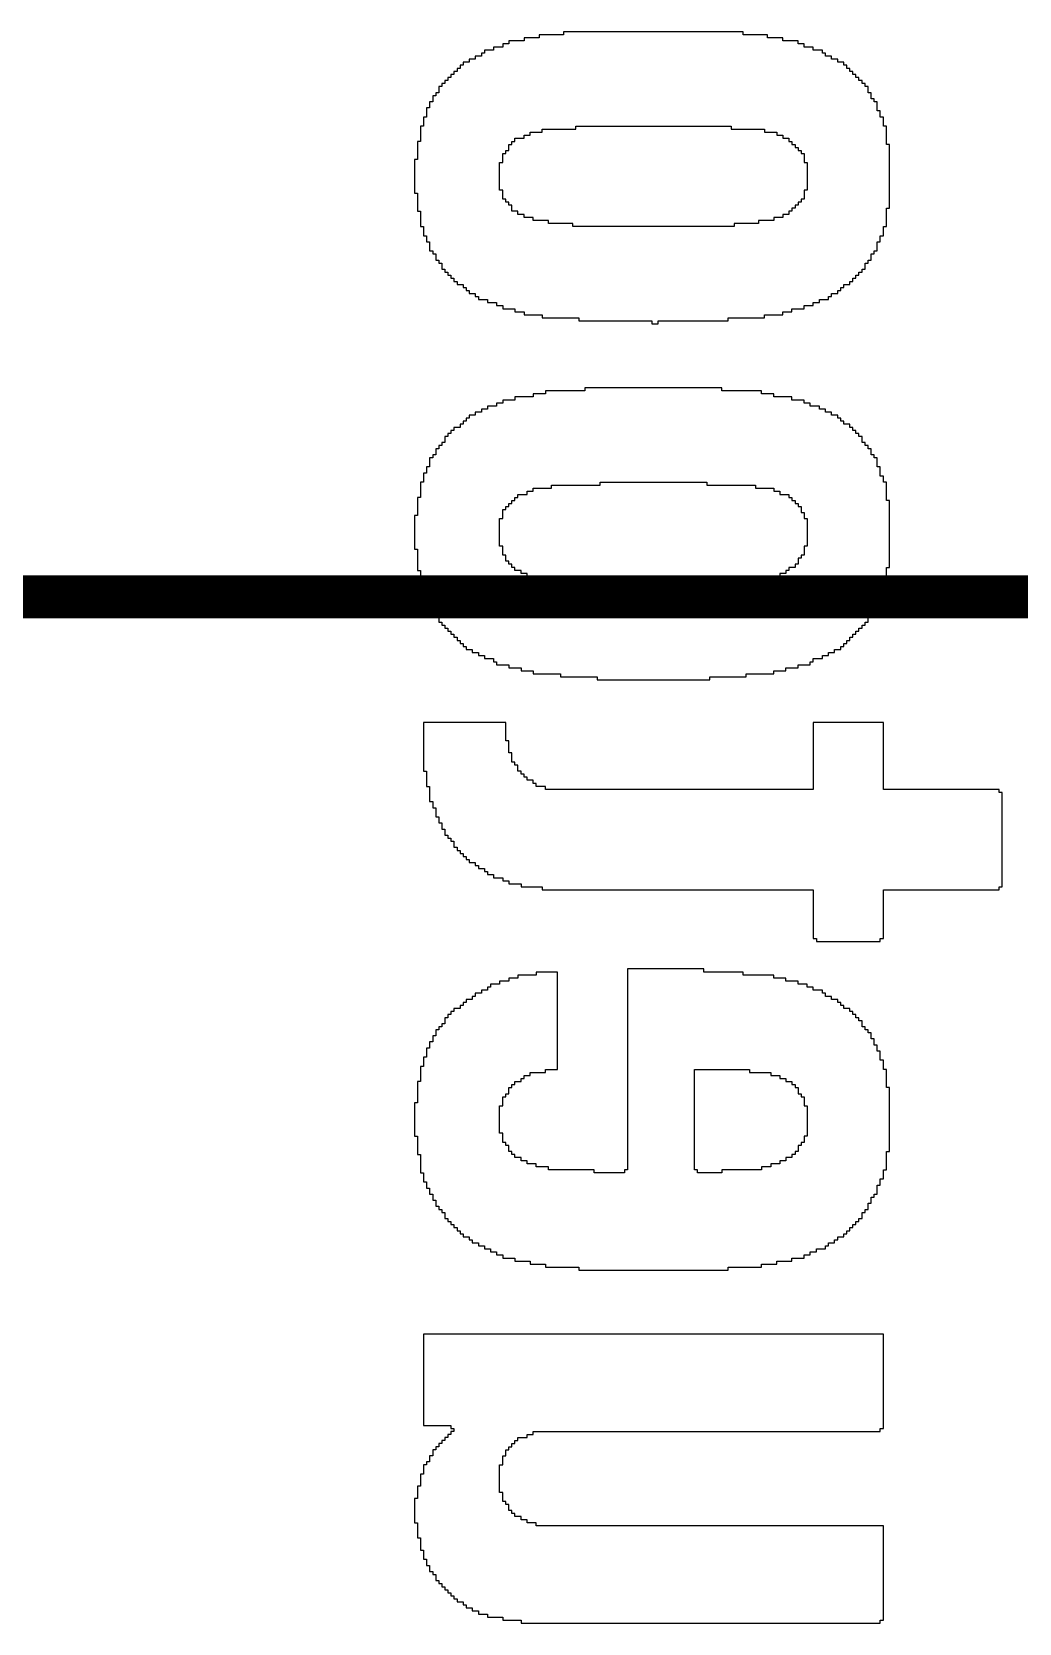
# Model space of a CAD drawing. Header units: inches. Extents: x -35 to 304, y -8 to 63.
# Drawn here: x 13.003 to 14.76, y 3.766 to 6.6 of the extents above; entities that cross this region are included whole.
import ezdxf

# ---------------------------------------------------------------- set-up
doc = ezdxf.new("R2010")
doc.units = ezdxf.units.IN
doc.layers.add('Bottom Overlay', color=54, linetype='Continuous')
doc.layers.add('Top Overlay', color=2, linetype='Continuous')

# ---------------------------------------------------------------- blocks, each defined once
blk = doc.blocks.new('EYSHSNZWZ_12')
at = {"layer": 'Top Overlay'}
blk.add_lwpolyline([(-4.318, -1.6764, 0.0762, 0.0762, 0), (4.318, -1.6764, 0.0762, 0.0762, 0)], format="xyseb", dxfattribs=at)

msp = doc.modelspace()

# ---------------------------------------------------------------- linework, layer by layer
at = {"layer": 'Bottom Overlay'}
for p, q in [((13.8514, 6.5785), (13.8405, 6.5785)), ((13.8405, 6.5785), (13.8405, 6.5731)), ((13.8785, 6.5839), (13.8514, 6.5839)), ((13.8514, 6.5839), (13.8514, 6.5785)), ((13.9056, 6.5893), (13.8785, 6.5893)), ((13.8785, 6.5893), (13.8785, 6.5839)), ((13.9489, 6.5947), (13.9056, 6.5947)), ((13.9056, 6.5947), (13.9056, 6.5893)), ((14.2686, 6.6002), (13.9489, 6.6002)), ((13.9489, 6.6002), (13.9489, 6.5947)), ((14.2686, 6.5947), (14.2686, 6.6002)), ((14.312, 6.5947), (14.2686, 6.5947)), ((14.312, 6.5893), (14.312, 6.5947)), ((14.3391, 6.5893), (14.312, 6.5893)), ((14.3391, 6.5839), (14.3391, 6.5893)), ((14.3661, 6.5839), (14.3391, 6.5839)), ((14.3661, 6.5785), (14.3661, 6.5839)), ((14.377, 6.5785), (14.3661, 6.5785)), ((14.377, 6.5731), (14.377, 6.5785)), ((13.7918, 6.5514), (13.7809, 6.5514)), ((13.7809, 6.5514), (13.7809, 6.546)), ((13.8026, 6.5568), (13.7918, 6.5568)), ((13.7918, 6.5568), (13.7918, 6.5514)), ((13.808, 6.5622), (13.8026, 6.5622)), ((13.8026, 6.5622), (13.8026, 6.5568)), ((13.8243, 6.5677), (13.808, 6.5677)), ((13.808, 6.5677), (13.808, 6.5622)), ((13.8405, 6.5731), (13.8243, 6.5731)), ((13.8243, 6.5731), (13.8243, 6.5677)), ((14.3932, 6.5731), (14.377, 6.5731)), ((14.3932, 6.5677), (14.3932, 6.5731)), ((14.4095, 6.5677), (14.3932, 6.5677)), ((14.4095, 6.5622), (14.4095, 6.5677)), ((14.4149, 6.5622), (14.4095, 6.5622)), ((14.4149, 6.5568), (14.4149, 6.5622)), ((14.4258, 6.5568), (14.4149, 6.5568)), ((14.4258, 6.5514), (14.4258, 6.5568)), ((14.4366, 6.5514), (14.4258, 6.5514)), ((14.4366, 6.546), (14.4366, 6.5514)), ((13.7484, 6.5189), (13.743, 6.5189)), ((13.743, 6.5189), (13.743, 6.5135)), ((13.7538, 6.5243), (13.7484, 6.5243)), ((13.7484, 6.5243), (13.7484, 6.5189)), ((13.7593, 6.5297), (13.7538, 6.5297)), ((13.7538, 6.5297), (13.7538, 6.5243)), ((13.7647, 6.5351), (13.7593, 6.5351)), ((13.7593, 6.5351), (13.7593, 6.5297)), ((13.7701, 6.5406), (13.7647, 6.5406)), ((13.7647, 6.5406), (13.7647, 6.5351)), ((13.7809, 6.546), (13.7701, 6.546)), ((13.7701, 6.546), (13.7701, 6.5406)), ((14.4474, 6.546), (14.4366, 6.546)), ((14.4474, 6.5406), (14.4474, 6.546)), ((14.4528, 6.5406), (14.4474, 6.5406)), ((14.4528, 6.5351), (14.4528, 6.5406)), ((14.4583, 6.5351), (14.4528, 6.5351)), ((14.4583, 6.5297), (14.4583, 6.5351)), ((14.4637, 6.5297), (14.4583, 6.5297)), ((14.4637, 6.5243), (14.4637, 6.5297)), ((14.4691, 6.5243), (14.4637, 6.5243)), ((14.4691, 6.5189), (14.4691, 6.5243)), ((14.4745, 6.5189), (14.4691, 6.5189)), ((14.4745, 6.5135), (14.4745, 6.5189)), ((13.7267, 6.4918), (13.7213, 6.4918)), ((13.7213, 6.4918), (13.7213, 6.4864)), ((13.7322, 6.5026), (13.7267, 6.5026)), ((13.7267, 6.5026), (13.7267, 6.4918)), ((13.7376, 6.508), (13.7322, 6.508)), ((13.7322, 6.508), (13.7322, 6.5026)), ((13.743, 6.5135), (13.7376, 6.5135)), ((13.7376, 6.5135), (13.7376, 6.508)), ((14.4799, 6.5135), (14.4745, 6.5135)), ((14.4799, 6.508), (14.4799, 6.5135)), ((14.4854, 6.508), (14.4799, 6.508)), ((14.4854, 6.5026), (14.4854, 6.508)), ((14.4908, 6.5026), (14.4854, 6.5026)), ((14.4908, 6.4918), (14.4908, 6.5026)), ((14.4962, 6.4918), (14.4908, 6.4918)), ((14.4962, 6.481), (14.4962, 6.4918)), ((13.7105, 6.4647), (13.7051, 6.4647)), ((13.7051, 6.4647), (13.7051, 6.4484)), ((13.7159, 6.4755), (13.7105, 6.4755)), ((13.7105, 6.4755), (13.7105, 6.4647)), ((13.7213, 6.4864), (13.7159, 6.4864)), ((13.7159, 6.4864), (13.7159, 6.4755)), ((14.5016, 6.481), (14.4962, 6.481)), ((14.5016, 6.4755), (14.5016, 6.481)), ((14.507, 6.4755), (14.5016, 6.4755)), ((14.507, 6.4593), (14.507, 6.4755)), ((13.7051, 6.4484), (13.6997, 6.4484)), ((13.6997, 6.4484), (13.6997, 6.4322)), ((14.5125, 6.4593), (14.507, 6.4593)), ((14.5125, 6.4484), (14.5125, 6.4593)), ((14.5179, 6.4484), (14.5125, 6.4484)), ((14.5179, 6.4322), (14.5179, 6.4484)), ((13.6942, 6.4051), (13.6888, 6.4051)), ((13.6888, 6.4051), (13.6888, 6.3726)), ((13.6997, 6.4322), (13.6942, 6.4322)), ((13.6942, 6.4322), (13.6942, 6.4051)), ((13.8568, 6.3997), (13.8568, 6.4051)), ((13.8568, 6.4051), (13.8622, 6.4051)), ((13.8622, 6.4051), (13.8622, 6.4105)), ((13.8622, 6.4105), (13.8785, 6.4105)), ((13.8785, 6.4105), (13.8785, 6.4159)), ((13.8785, 6.4159), (13.8893, 6.4159)), ((13.8893, 6.4159), (13.8893, 6.4214)), ((13.8893, 6.4214), (13.911, 6.4214)), ((13.911, 6.4214), (13.911, 6.4268)), ((13.911, 6.4268), (13.9706, 6.4268)), ((13.9706, 6.4268), (13.9706, 6.4322)), ((13.9706, 6.4322), (14.2469, 6.4322)), ((14.2469, 6.4322), (14.2469, 6.4268)), ((14.2469, 6.4268), (14.3065, 6.4268)), ((14.3065, 6.4268), (14.3065, 6.4214)), ((14.3065, 6.4214), (14.3282, 6.4214)), ((14.3282, 6.4214), (14.3282, 6.4159)), ((14.3282, 6.4159), (14.3391, 6.4159)), ((14.3391, 6.4159), (14.3391, 6.4105)), ((14.3391, 6.4105), (14.3499, 6.4105)), ((14.3499, 6.4105), (14.3499, 6.4051)), ((14.3499, 6.4051), (14.3553, 6.4051)), ((14.3553, 6.4051), (14.3553, 6.3997)), ((14.5233, 6.4322), (14.5179, 6.4322)), ((14.5233, 6.3997), (14.5233, 6.4322)), ((13.8405, 6.3672), (13.8405, 6.3834)), ((13.8405, 6.3834), (13.846, 6.3834)), ((13.846, 6.3834), (13.846, 6.3888)), ((13.846, 6.3888), (13.8514, 6.3888)), ((13.8514, 6.3888), (13.8514, 6.3997)), ((13.8514, 6.3997), (13.8568, 6.3997)), ((14.3553, 6.3997), (14.3607, 6.3997)), ((14.3607, 6.3997), (14.3607, 6.3943)), ((14.3607, 6.3943), (14.3661, 6.3943)), ((14.3661, 6.3943), (14.3661, 6.3888)), ((14.3661, 6.3888), (14.3716, 6.3888)), ((14.3716, 6.3888), (14.3716, 6.3834)), ((14.3716, 6.3834), (14.377, 6.3834)), ((14.377, 6.3834), (14.377, 6.3672)), ((14.5287, 6.3997), (14.5233, 6.3997)), ((14.5287, 6.2859), (14.5287, 6.3997)), ((13.6888, 6.3726), (13.6834, 6.3726)), ((13.6834, 6.3726), (13.6834, 6.313)), ((13.8351, 6.3184), (13.8351, 6.3672)), ((13.8351, 6.3672), (13.8405, 6.3672)), ((14.377, 6.3672), (14.3824, 6.3672)), ((14.3824, 6.3672), (14.3824, 6.3184)), ((13.6834, 6.313), (13.6888, 6.313)), ((13.6888, 6.313), (13.6888, 6.2805)), ((13.8405, 6.3184), (13.8351, 6.3184)), ((13.8405, 6.3021), (13.8405, 6.3184)), ((13.846, 6.3021), (13.8405, 6.3021)), ((13.846, 6.2967), (13.846, 6.3021)), ((13.8514, 6.2967), (13.846, 6.2967)), ((13.8514, 6.2913), (13.8514, 6.2967)), ((14.3716, 6.2967), (14.3661, 6.2967)), ((14.3661, 6.2967), (14.3661, 6.2913)), ((14.377, 6.3021), (14.3716, 6.3021)), ((14.3716, 6.3021), (14.3716, 6.2967)), ((14.3824, 6.3184), (14.377, 6.3184)), ((14.377, 6.3184), (14.377, 6.3021)), ((13.6888, 6.2805), (13.6942, 6.2805)), ((13.6942, 6.2805), (13.6942, 6.2534)), ((13.8568, 6.2913), (13.8514, 6.2913)), ((13.8568, 6.2805), (13.8568, 6.2913)), ((13.8676, 6.2805), (13.8568, 6.2805)), ((13.8676, 6.275), (13.8676, 6.2805)), ((13.8785, 6.275), (13.8676, 6.275)), ((13.8785, 6.2696), (13.8785, 6.275)), ((13.8947, 6.2696), (13.8785, 6.2696)), ((13.8947, 6.2642), (13.8947, 6.2696)), ((13.9218, 6.2642), (13.8947, 6.2642)), ((13.9218, 6.2588), (13.9218, 6.2642)), ((14.3228, 6.2642), (14.2957, 6.2642)), ((14.2957, 6.2642), (14.2957, 6.2588)), ((14.3391, 6.2696), (14.3228, 6.2696)), ((14.3228, 6.2696), (14.3228, 6.2642)), ((14.3499, 6.275), (14.3391, 6.275)), ((14.3391, 6.275), (14.3391, 6.2696)), ((14.3553, 6.2805), (14.3499, 6.2805)), ((14.3499, 6.2805), (14.3499, 6.275)), ((14.3607, 6.2859), (14.3553, 6.2859)), ((14.3553, 6.2859), (14.3553, 6.2805)), ((14.3661, 6.2913), (14.3607, 6.2913)), ((14.3607, 6.2913), (14.3607, 6.2859)), ((14.5233, 6.2534), (14.5233, 6.2859)), ((14.5233, 6.2859), (14.5287, 6.2859)), ((13.6942, 6.2534), (13.6997, 6.2534)), ((13.6997, 6.2534), (13.6997, 6.2371)), ((13.6997, 6.2371), (13.7051, 6.2371)), ((13.7051, 6.2371), (13.7051, 6.2263)), ((13.9652, 6.2588), (13.9218, 6.2588)), ((13.9652, 6.2534), (13.9652, 6.2588)), ((14.0302, 6.2534), (13.9652, 6.2534)), ((14.0356, 6.2534), (14.0302, 6.2534)), ((14.2524, 6.2534), (14.0356, 6.2534)), ((14.2957, 6.2588), (14.2524, 6.2588)), ((14.2524, 6.2588), (14.2524, 6.2534)), ((14.5125, 6.2263), (14.5125, 6.2371)), ((14.5125, 6.2371), (14.5179, 6.2371)), ((14.5179, 6.2371), (14.5179, 6.2534)), ((14.5179, 6.2534), (14.5233, 6.2534)), ((13.7051, 6.2263), (13.7105, 6.2263)), ((13.7105, 6.2263), (13.7105, 6.21)), ((13.7105, 6.21), (13.7159, 6.21)), ((13.7159, 6.21), (13.7159, 6.2046)), ((14.5016, 6.2046), (14.5016, 6.21)), ((14.5016, 6.21), (14.507, 6.21)), ((14.507, 6.21), (14.507, 6.2263)), ((14.507, 6.2263), (14.5125, 6.2263)), ((13.7159, 6.2046), (13.7213, 6.2046)), ((13.7213, 6.2046), (13.7213, 6.1938)), ((13.7213, 6.1938), (13.7267, 6.1938)), ((13.7267, 6.1938), (13.7267, 6.1883)), ((13.7267, 6.1883), (13.7322, 6.1883)), ((13.7322, 6.1883), (13.7322, 6.1775)), ((14.4854, 6.1775), (14.4854, 6.1883)), ((14.4854, 6.1883), (14.4908, 6.1883)), ((14.4908, 6.1883), (14.4908, 6.1938)), ((14.4908, 6.1938), (14.4962, 6.1938)), ((14.4962, 6.1938), (14.4962, 6.2046)), ((14.4962, 6.2046), (14.5016, 6.2046)), ((13.7322, 6.1775), (13.7376, 6.1775)), ((13.7376, 6.1775), (13.7376, 6.1721)), ((13.7376, 6.1721), (13.743, 6.1721)), ((13.743, 6.1721), (13.743, 6.1667)), ((13.743, 6.1667), (13.7484, 6.1667)), ((13.7484, 6.1667), (13.7484, 6.1613)), ((13.7484, 6.1613), (13.7538, 6.1613)), ((13.7538, 6.1613), (13.7538, 6.1558)), ((13.7538, 6.1558), (13.7593, 6.1558)), ((13.7593, 6.1558), (13.7593, 6.1504)), ((13.7593, 6.1504), (13.7701, 6.1504)), ((13.7701, 6.1504), (13.7701, 6.145)), ((14.4474, 6.145), (14.4474, 6.1504)), ((14.4474, 6.1504), (14.4583, 6.1504)), ((14.4583, 6.1504), (14.4583, 6.1558)), ((14.4583, 6.1558), (14.4637, 6.1558)), ((14.4637, 6.1558), (14.4637, 6.1613)), ((14.4637, 6.1613), (14.4691, 6.1613)), ((14.4691, 6.1613), (14.4691, 6.1667)), ((14.4691, 6.1667), (14.4745, 6.1667)), ((14.4745, 6.1667), (14.4745, 6.1721)), ((14.4745, 6.1721), (14.4799, 6.1721)), ((14.4799, 6.1721), (14.4799, 6.1775)), ((14.4799, 6.1775), (14.4854, 6.1775)), ((13.7701, 6.145), (13.7755, 6.145)), ((13.7755, 6.145), (13.7755, 6.1396)), ((13.7755, 6.1396), (13.7809, 6.1396)), ((13.7809, 6.1396), (13.7809, 6.1342)), ((13.7809, 6.1342), (13.7918, 6.1342)), ((13.7918, 6.1342), (13.7918, 6.1287)), ((13.7918, 6.1287), (13.7972, 6.1287)), ((13.7972, 6.1287), (13.7972, 6.1233)), ((13.7972, 6.1233), (13.8134, 6.1233)), ((13.8134, 6.1233), (13.8134, 6.1179)), ((14.4041, 6.1179), (14.4041, 6.1233)), ((14.4041, 6.1233), (14.4203, 6.1233)), ((14.4203, 6.1233), (14.4203, 6.1287)), ((14.4203, 6.1287), (14.4258, 6.1287)), ((14.4258, 6.1287), (14.4258, 6.1342)), ((14.4258, 6.1342), (14.4366, 6.1342)), ((14.4366, 6.1342), (14.4366, 6.1396)), ((14.4366, 6.1396), (14.442, 6.1396)), ((14.442, 6.1396), (14.442, 6.145)), ((14.442, 6.145), (14.4474, 6.145)), ((13.8134, 6.1179), (13.8297, 6.1179)), ((13.8297, 6.1179), (13.8297, 6.1125)), ((13.8297, 6.1125), (13.8405, 6.1125)), ((13.8405, 6.1125), (13.8405, 6.1071)), ((13.8405, 6.1071), (13.8622, 6.1071)), ((13.8622, 6.1071), (13.8622, 6.1016)), ((13.8622, 6.1016), (13.8785, 6.1016)), ((13.8785, 6.1016), (13.8785, 6.0962)), ((13.8785, 6.0962), (13.911, 6.0962)), ((13.911, 6.0962), (13.911, 6.0908)), ((14.3065, 6.0908), (14.3065, 6.0962)), ((14.3065, 6.0962), (14.3391, 6.0962)), ((14.3391, 6.0962), (14.3391, 6.1016)), ((14.3391, 6.1016), (14.3553, 6.1016)), ((14.3553, 6.1016), (14.3553, 6.1071)), ((14.3553, 6.1071), (14.377, 6.1071)), ((14.377, 6.1071), (14.377, 6.1125)), ((14.377, 6.1125), (14.3932, 6.1125)), ((14.3932, 6.1125), (14.3932, 6.1179)), ((14.3932, 6.1179), (14.4041, 6.1179)), ((13.911, 6.0908), (13.976, 6.0908)), ((13.976, 6.0908), (13.976, 6.0854)), ((13.976, 6.0854), (14.1061, 6.0854)), ((14.1061, 6.0854), (14.1061, 6.08)), ((14.1061, 6.08), (14.1169, 6.08)), ((14.1169, 6.08), (14.1169, 6.0854)), ((14.1169, 6.0854), (14.2415, 6.0854)), ((14.2415, 6.0854), (14.2415, 6.0908)), ((14.2415, 6.0908), (14.3065, 6.0908)), ((13.9164, 5.9553), (13.8947, 5.9553)), ((13.8947, 5.9553), (13.8947, 5.9499)), ((13.9868, 5.9608), (13.9164, 5.9608)), ((13.9164, 5.9608), (13.9164, 5.9553)), ((14.2307, 5.9662), (13.9868, 5.9662)), ((13.9868, 5.9662), (13.9868, 5.9608)), ((14.2307, 5.9608), (14.2307, 5.9662)), ((14.3011, 5.9608), (14.2307, 5.9608)), ((14.3011, 5.9553), (14.3011, 5.9608)), ((14.3228, 5.9553), (14.3011, 5.9553)), ((14.3228, 5.9499), (14.3228, 5.9553)), ((13.8134, 5.9283), (13.8026, 5.9283)), ((13.8026, 5.9283), (13.8026, 5.9228)), ((13.8297, 5.9337), (13.8134, 5.9337)), ((13.8134, 5.9337), (13.8134, 5.9283)), ((13.8405, 5.9391), (13.8297, 5.9391)), ((13.8297, 5.9391), (13.8297, 5.9337)), ((13.8622, 5.9445), (13.8405, 5.9445)), ((13.8405, 5.9445), (13.8405, 5.9391)), ((13.8893, 5.9499), (13.8622, 5.9499)), ((13.8622, 5.9499), (13.8622, 5.9445)), ((13.8947, 5.9499), (13.8893, 5.9499)), ((14.3553, 5.9499), (14.3228, 5.9499)), ((14.3553, 5.9445), (14.3553, 5.9499)), ((14.377, 5.9445), (14.3553, 5.9445)), ((14.377, 5.9391), (14.377, 5.9445)), ((14.3878, 5.9391), (14.377, 5.9391)), ((14.3878, 5.9337), (14.3878, 5.9391)), ((14.4041, 5.9337), (14.3878, 5.9337)), ((14.4041, 5.9283), (14.4041, 5.9337)), ((14.4149, 5.9283), (14.4041, 5.9283)), ((14.4149, 5.9228), (14.4149, 5.9283)), ((13.7647, 5.8957), (13.7538, 5.8957)), ((13.7538, 5.8957), (13.7538, 5.8903)), ((13.7701, 5.9012), (13.7647, 5.9012)), ((13.7647, 5.9012), (13.7647, 5.8957)), ((13.7755, 5.9066), (13.7701, 5.9066)), ((13.7701, 5.9066), (13.7701, 5.9012)), ((13.7809, 5.912), (13.7755, 5.912)), ((13.7755, 5.912), (13.7755, 5.9066)), ((13.7918, 5.9174), (13.7809, 5.9174)), ((13.7809, 5.9174), (13.7809, 5.912)), ((13.8026, 5.9228), (13.7918, 5.9228)), ((13.7918, 5.9228), (13.7918, 5.9174)), ((14.4258, 5.9228), (14.4149, 5.9228)), ((14.4258, 5.9174), (14.4258, 5.9228)), ((14.4366, 5.9174), (14.4258, 5.9174)), ((14.4366, 5.912), (14.4366, 5.9174)), ((14.442, 5.912), (14.4366, 5.912)), ((14.442, 5.9066), (14.442, 5.912)), ((14.4474, 5.9066), (14.442, 5.9066)), ((14.4474, 5.9012), (14.4474, 5.9066)), ((14.4583, 5.9012), (14.4474, 5.9012)), ((14.4583, 5.8957), (14.4583, 5.9012)), ((14.4637, 5.8957), (14.4583, 5.8957)), ((14.4637, 5.8903), (14.4637, 5.8957)), ((13.7376, 5.8686), (13.7322, 5.8686)), ((13.7322, 5.8686), (13.7322, 5.8632)), ((13.743, 5.8795), (13.7376, 5.8795)), ((13.7376, 5.8795), (13.7376, 5.8686)), ((13.7484, 5.8849), (13.743, 5.8849)), ((13.743, 5.8849), (13.743, 5.8795)), ((13.7538, 5.8903), (13.7484, 5.8903)), ((13.7484, 5.8903), (13.7484, 5.8849)), ((14.4691, 5.8903), (14.4637, 5.8903)), ((14.4691, 5.8849), (14.4691, 5.8903)), ((14.4745, 5.8849), (14.4691, 5.8849)), ((14.4745, 5.8795), (14.4745, 5.8849)), ((14.4799, 5.8795), (14.4745, 5.8795)), ((14.4799, 5.8686), (14.4799, 5.8795)), ((14.4854, 5.8686), (14.4799, 5.8686)), ((14.4854, 5.8632), (14.4854, 5.8686)), ((13.7159, 5.8416), (13.7105, 5.8416)), ((13.7105, 5.8416), (13.7105, 5.8253)), ((13.7213, 5.847), (13.7159, 5.847)), ((13.7159, 5.847), (13.7159, 5.8416)), ((13.7267, 5.8578), (13.7213, 5.8578)), ((13.7213, 5.8578), (13.7213, 5.847)), ((13.7322, 5.8632), (13.7267, 5.8632)), ((13.7267, 5.8632), (13.7267, 5.8578)), ((14.4908, 5.8632), (14.4854, 5.8632)), ((14.4908, 5.8578), (14.4908, 5.8632)), ((14.4962, 5.8578), (14.4908, 5.8578)), ((14.4962, 5.847), (14.4962, 5.8578)), ((14.5016, 5.847), (14.4962, 5.847)), ((14.5016, 5.8416), (14.5016, 5.847)), ((14.507, 5.8416), (14.5016, 5.8416)), ((14.507, 5.8253), (14.507, 5.8416)), ((13.7051, 5.8145), (13.6997, 5.8145)), ((13.6997, 5.8145), (13.6997, 5.7982)), ((13.7105, 5.8253), (13.7051, 5.8253)), ((13.7051, 5.8253), (13.7051, 5.8145)), ((14.5125, 5.8253), (14.507, 5.8253)), ((14.5125, 5.809), (14.5125, 5.8253)), ((13.6997, 5.7982), (13.6942, 5.7982)), ((13.6942, 5.7982), (13.6942, 5.7711)), ((13.8839, 5.7765), (13.8839, 5.7819)), ((13.8839, 5.7819), (13.8947, 5.7819)), ((13.8947, 5.7819), (13.8947, 5.7874)), ((13.8947, 5.7874), (13.9272, 5.7874)), ((13.9272, 5.7874), (13.9272, 5.7928)), ((13.9272, 5.7928), (14.0139, 5.7928)), ((14.0139, 5.7928), (14.0139, 5.7982)), ((14.0139, 5.7982), (14.2036, 5.7982)), ((14.2036, 5.7982), (14.2036, 5.7928)), ((14.2036, 5.7928), (14.2903, 5.7928)), ((14.2903, 5.7928), (14.2903, 5.7874)), ((14.2903, 5.7874), (14.3228, 5.7874)), ((14.3228, 5.7874), (14.3228, 5.7819)), ((14.3228, 5.7819), (14.3336, 5.7819)), ((14.3336, 5.7819), (14.3336, 5.7765)), ((14.5179, 5.809), (14.5125, 5.809)), ((14.5179, 5.7982), (14.5179, 5.809)), ((14.5233, 5.7982), (14.5179, 5.7982)), ((14.5233, 5.7657), (14.5233, 5.7982)), ((13.6942, 5.7711), (13.6888, 5.7711)), ((13.6888, 5.7711), (13.6888, 5.7386)), ((13.846, 5.7494), (13.846, 5.7549)), ((13.846, 5.7549), (13.8514, 5.7549)), ((13.8514, 5.7549), (13.8514, 5.7603)), ((13.8514, 5.7603), (13.8568, 5.7603)), ((13.8568, 5.7603), (13.8568, 5.7657)), ((13.8568, 5.7657), (13.8622, 5.7657)), ((13.8622, 5.7657), (13.8622, 5.7711)), ((13.8622, 5.7711), (13.8676, 5.7711)), ((13.8676, 5.7711), (13.8676, 5.7765)), ((13.8676, 5.7765), (13.8839, 5.7765)), ((14.3336, 5.7765), (14.3499, 5.7765)), ((14.3499, 5.7765), (14.3499, 5.7711)), ((14.3499, 5.7711), (14.3553, 5.7711)), ((14.3553, 5.7711), (14.3553, 5.7657)), ((14.3553, 5.7657), (14.3607, 5.7657)), ((14.3607, 5.7657), (14.3607, 5.7603)), ((14.3607, 5.7603), (14.3661, 5.7603)), ((14.3661, 5.7603), (14.3661, 5.7549)), ((14.3661, 5.7549), (14.3716, 5.7549)), ((14.3716, 5.7549), (14.3716, 5.744)), ((14.5287, 5.7657), (14.5233, 5.7657)), ((14.5287, 5.6465), (14.5287, 5.7657)), ((13.6888, 5.7386), (13.6834, 5.7386)), ((13.6834, 5.7386), (13.6834, 5.679)), ((13.8351, 5.6844), (13.8351, 5.7332)), ((13.8351, 5.7332), (13.8405, 5.7332)), ((13.8405, 5.7332), (13.8405, 5.7494)), ((13.8405, 5.7494), (13.846, 5.7494)), ((14.3716, 5.744), (14.377, 5.744)), ((14.377, 5.744), (14.377, 5.7332)), ((14.377, 5.7332), (14.3824, 5.7332)), ((14.3824, 5.7332), (14.3824, 5.6844)), ((13.6834, 5.679), (13.6888, 5.679)), ((13.6888, 5.679), (13.6888, 5.6411)), ((13.8405, 5.6844), (13.8351, 5.6844)), ((13.8405, 5.6682), (13.8405, 5.6844)), ((13.846, 5.6682), (13.8405, 5.6682)), ((13.846, 5.6573), (13.846, 5.6682)), ((14.377, 5.6682), (14.3716, 5.6682)), ((14.3716, 5.6682), (14.3716, 5.6627)), ((14.3824, 5.6844), (14.377, 5.6844)), ((14.377, 5.6844), (14.377, 5.6682)), ((13.6888, 5.6411), (13.6942, 5.6411)), ((13.6942, 5.6411), (13.6942, 5.614)), ((13.8514, 5.6573), (13.846, 5.6573)), ((13.8514, 5.6519), (13.8514, 5.6573)), ((13.8568, 5.6519), (13.8514, 5.6519)), ((13.8568, 5.6465), (13.8568, 5.6519)), ((13.8622, 5.6465), (13.8568, 5.6465)), ((13.8622, 5.6411), (13.8622, 5.6465)), ((13.8731, 5.6411), (13.8622, 5.6411)), ((13.8731, 5.6356), (13.8731, 5.6411)), ((14.3499, 5.6411), (14.3445, 5.6411)), ((14.3445, 5.6411), (14.3445, 5.6356)), ((14.3607, 5.6465), (14.3499, 5.6465)), ((14.3499, 5.6465), (14.3499, 5.6411)), ((14.3661, 5.6519), (14.3607, 5.6519)), ((14.3607, 5.6519), (14.3607, 5.6465)), ((14.3716, 5.6627), (14.3661, 5.6627)), ((14.3661, 5.6627), (14.3661, 5.6519)), ((14.5233, 5.6194), (14.5233, 5.6465)), ((14.5233, 5.6465), (14.5287, 5.6465)), ((13.6942, 5.614), (13.6997, 5.614)), ((13.6997, 5.614), (13.6997, 5.5977)), ((13.8839, 5.6356), (13.8731, 5.6356)), ((13.8839, 5.6302), (13.8839, 5.6356)), ((13.9056, 5.6302), (13.8839, 5.6302)), ((13.9056, 5.6248), (13.9056, 5.6302)), ((13.9435, 5.6248), (13.9056, 5.6248)), ((13.9435, 5.6194), (13.9435, 5.6248)), ((14.0139, 5.6194), (13.9435, 5.6194)), ((14.0194, 5.6194), (14.0139, 5.6194)), ((14.274, 5.6194), (14.0194, 5.6194)), ((14.3065, 5.6248), (14.274, 5.6248)), ((14.274, 5.6248), (14.274, 5.6194)), ((14.3336, 5.6302), (14.3065, 5.6302)), ((14.3065, 5.6302), (14.3065, 5.6248)), ((14.3445, 5.6356), (14.3336, 5.6356)), ((14.3336, 5.6356), (14.3336, 5.6302)), ((14.5179, 5.6031), (14.5179, 5.6194)), ((14.5179, 5.6194), (14.5233, 5.6194)), ((13.6997, 5.5977), (13.7051, 5.5977)), ((13.7051, 5.5977), (13.7051, 5.5869)), ((13.7051, 5.5869), (13.7105, 5.5869)), ((13.7105, 5.5869), (13.7105, 5.576)), ((14.507, 5.576), (14.507, 5.5869)), ((14.507, 5.5869), (14.5125, 5.5869)), ((14.5125, 5.5869), (14.5125, 5.6031)), ((14.5125, 5.6031), (14.5179, 5.6031)), ((13.7105, 5.576), (13.7159, 5.576)), ((13.7159, 5.576), (13.7159, 5.5652)), ((13.7159, 5.5652), (13.7213, 5.5652)), ((13.7213, 5.5652), (13.7213, 5.5598)), ((13.7213, 5.5598), (13.7267, 5.5598)), ((13.7267, 5.5598), (13.7267, 5.5489)), ((14.4908, 5.5489), (14.4908, 5.5598)), ((14.4908, 5.5598), (14.4962, 5.5598)), ((14.4962, 5.5598), (14.4962, 5.5652)), ((14.4962, 5.5652), (14.5016, 5.5652)), ((14.5016, 5.5652), (14.5016, 5.576)), ((14.5016, 5.576), (14.507, 5.576)), ((13.7267, 5.5489), (13.7322, 5.5489)), ((13.7322, 5.5489), (13.7322, 5.5435)), ((13.7322, 5.5435), (13.7376, 5.5435)), ((13.7376, 5.5435), (13.7376, 5.5381)), ((13.7376, 5.5381), (13.743, 5.5381)), ((13.743, 5.5381), (13.743, 5.5327)), ((13.743, 5.5327), (13.7484, 5.5327)), ((13.7484, 5.5327), (13.7484, 5.5273)), ((13.7484, 5.5273), (13.7538, 5.5273)), ((13.7538, 5.5273), (13.7538, 5.5219)), ((14.4637, 5.5219), (14.4637, 5.5273)), ((14.4637, 5.5273), (14.4691, 5.5273)), ((14.4691, 5.5273), (14.4691, 5.5327)), ((14.4691, 5.5327), (14.4745, 5.5327)), ((14.4745, 5.5327), (14.4745, 5.5381)), ((14.4745, 5.5381), (14.4799, 5.5381)), ((14.4799, 5.5381), (14.4799, 5.5435)), ((14.4799, 5.5435), (14.4854, 5.5435)), ((14.4854, 5.5435), (14.4854, 5.5489)), ((14.4854, 5.5489), (14.4908, 5.5489)), ((13.7538, 5.5219), (13.7593, 5.5219)), ((13.7593, 5.5219), (13.7593, 5.5164)), ((13.7593, 5.5164), (13.7647, 5.5164)), ((13.7647, 5.5164), (13.7647, 5.511)), ((13.7647, 5.511), (13.7701, 5.511)), ((13.7701, 5.511), (13.7701, 5.5056)), ((13.7701, 5.5056), (13.7755, 5.5056)), ((13.7755, 5.5056), (13.7755, 5.5002)), ((13.7755, 5.5002), (13.7864, 5.5002)), ((13.7864, 5.5002), (13.7864, 5.4948)), ((14.4312, 5.4948), (14.4312, 5.5002)), ((14.4312, 5.5002), (14.442, 5.5002)), ((14.442, 5.5002), (14.442, 5.5056)), ((14.442, 5.5056), (14.4474, 5.5056)), ((14.4474, 5.5056), (14.4474, 5.511)), ((14.4474, 5.511), (14.4528, 5.511)), ((14.4528, 5.511), (14.4528, 5.5164)), ((14.4528, 5.5164), (14.4583, 5.5164)), ((14.4583, 5.5164), (14.4583, 5.5219)), ((14.4583, 5.5219), (14.4637, 5.5219)), ((13.7864, 5.4948), (13.7972, 5.4948)), ((13.7972, 5.4948), (13.7972, 5.4893)), ((13.7972, 5.4893), (13.808, 5.4893)), ((13.808, 5.4893), (13.808, 5.4839)), ((13.808, 5.4839), (13.8243, 5.4839)), ((13.8243, 5.4839), (13.8243, 5.4785)), ((13.8243, 5.4785), (13.8297, 5.4785)), ((13.8297, 5.4785), (13.8297, 5.4731)), ((13.8297, 5.4731), (13.8514, 5.4731)), ((13.8514, 5.4731), (13.8514, 5.4677)), ((14.3661, 5.4677), (14.3661, 5.4731)), ((14.3661, 5.4731), (14.3878, 5.4731)), ((14.3878, 5.4731), (14.3878, 5.4785)), ((14.3878, 5.4785), (14.3932, 5.4785)), ((14.3932, 5.4785), (14.3932, 5.4839)), ((14.3932, 5.4839), (14.4095, 5.4839)), ((14.4095, 5.4839), (14.4095, 5.4893)), ((14.4095, 5.4893), (14.4203, 5.4893)), ((14.4203, 5.4893), (14.4203, 5.4948)), ((14.4203, 5.4948), (14.4312, 5.4948)), ((13.8514, 5.4677), (13.8731, 5.4677)), ((13.8731, 5.4677), (13.8731, 5.4622)), ((13.8731, 5.4622), (13.8947, 5.4622)), ((13.8947, 5.4622), (13.8947, 5.4568)), ((13.8947, 5.4568), (13.9435, 5.4568)), ((13.9435, 5.4568), (13.9435, 5.4514)), ((13.9435, 5.4514), (14.0085, 5.4514)), ((14.0085, 5.4514), (14.0085, 5.446)), ((14.0085, 5.446), (14.209, 5.446)), ((14.209, 5.446), (14.209, 5.4514)), ((14.209, 5.4514), (14.274, 5.4514)), ((14.274, 5.4514), (14.274, 5.4568)), ((14.274, 5.4568), (14.3228, 5.4568)), ((14.3228, 5.4568), (14.3228, 5.4622)), ((14.3228, 5.4622), (14.3445, 5.4622)), ((14.3445, 5.4622), (14.3445, 5.4677)), ((14.3445, 5.4677), (14.3661, 5.4677)), ((13.846, 5.3701), (13.6997, 5.3701)), ((13.6997, 5.3701), (13.6997, 5.2834)), ((13.846, 5.3376), (13.846, 5.3701)), ((14.5179, 5.3701), (14.3932, 5.3701)), ((14.3932, 5.3701), (14.3932, 5.2509)), ((14.5179, 5.2509), (14.5179, 5.3701)), ((13.8514, 5.3376), (13.846, 5.3376)), ((13.8514, 5.3159), (13.8514, 5.3376)), ((13.8568, 5.3159), (13.8514, 5.3159)), ((13.8568, 5.2997), (13.8568, 5.3159)), ((13.8622, 5.2997), (13.8568, 5.2997)), ((13.8622, 5.2943), (13.8622, 5.2997)), ((13.6997, 5.2834), (13.7051, 5.2834)), ((13.7051, 5.2834), (13.7051, 5.2563)), ((13.8676, 5.2943), (13.8622, 5.2943)), ((13.8676, 5.2834), (13.8676, 5.2943)), ((13.8731, 5.2834), (13.8676, 5.2834)), ((13.8731, 5.278), (13.8731, 5.2834)), ((13.8785, 5.278), (13.8731, 5.278)), ((13.8785, 5.2726), (13.8785, 5.278)), ((13.8839, 5.2726), (13.8785, 5.2726)), ((13.8839, 5.2672), (13.8839, 5.2726)), ((13.7051, 5.2563), (13.7105, 5.2563)), ((13.7105, 5.2563), (13.7105, 5.2292)), ((13.8947, 5.2672), (13.8839, 5.2672)), ((13.8947, 5.2618), (13.8947, 5.2672)), ((13.9001, 5.2618), (13.8947, 5.2618)), ((13.9001, 5.2563), (13.9001, 5.2618)), ((13.9164, 5.2563), (13.9001, 5.2563)), ((13.9164, 5.2509), (13.9164, 5.2563)), ((14.3932, 5.2509), (13.9164, 5.2509)), ((14.7238, 5.2509), (14.5179, 5.2509)), ((14.7238, 5.2455), (14.7238, 5.2509)), ((14.7292, 5.2455), (14.7238, 5.2455)), ((14.7292, 5.0884), (14.7292, 5.2455)), ((13.7105, 5.2292), (13.7159, 5.2292)), ((13.7159, 5.2292), (13.7159, 5.2184)), ((13.7159, 5.2184), (13.7213, 5.2184)), ((13.7213, 5.2184), (13.7213, 5.2022)), ((13.7213, 5.2022), (13.7267, 5.2022)), ((13.7267, 5.2022), (13.7267, 5.1913)), ((13.7267, 5.1913), (13.7322, 5.1913)), ((13.7322, 5.1913), (13.7322, 5.1805)), ((13.7322, 5.1805), (13.7376, 5.1805)), ((13.7376, 5.1805), (13.7376, 5.1696)), ((13.7376, 5.1696), (13.743, 5.1696)), ((13.743, 5.1696), (13.743, 5.1642)), ((13.743, 5.1642), (13.7484, 5.1642)), ((13.7484, 5.1642), (13.7484, 5.1588)), ((13.7484, 5.1588), (13.7538, 5.1588)), ((13.7538, 5.1588), (13.7538, 5.148)), ((13.7538, 5.148), (13.7593, 5.148)), ((13.7593, 5.148), (13.7593, 5.1425)), ((13.7593, 5.1425), (13.7647, 5.1425)), ((13.7647, 5.1425), (13.7647, 5.1371)), ((13.7647, 5.1371), (13.7701, 5.1371)), ((13.7701, 5.1371), (13.7701, 5.1317)), ((13.7701, 5.1317), (13.7755, 5.1317)), ((13.7755, 5.1317), (13.7755, 5.1263)), ((13.7755, 5.1263), (13.7809, 5.1263)), ((13.7809, 5.1263), (13.7809, 5.1209)), ((13.7809, 5.1209), (13.7918, 5.1209)), ((13.7918, 5.1209), (13.7918, 5.1155)), ((13.7918, 5.1155), (13.7972, 5.1155)), ((13.7972, 5.1155), (13.7972, 5.11)), ((13.7972, 5.11), (13.808, 5.11)), ((13.808, 5.11), (13.808, 5.1046)), ((13.808, 5.1046), (13.8134, 5.1046)), ((13.8134, 5.1046), (13.8134, 5.0992)), ((13.8134, 5.0992), (13.8243, 5.0992)), ((13.8243, 5.0992), (13.8243, 5.0938)), ((13.8243, 5.0938), (13.8405, 5.0938)), ((13.8405, 5.0938), (13.8405, 5.0884)), ((13.8405, 5.0884), (13.8514, 5.0884)), ((13.8514, 5.0884), (13.8514, 5.0829)), ((13.8514, 5.0829), (13.8731, 5.0829)), ((13.8731, 5.0829), (13.8731, 5.0775)), ((13.8731, 5.0775), (13.911, 5.0775)), ((13.911, 5.0775), (13.911, 5.0721)), ((14.7238, 5.0721), (14.7238, 5.0775)), ((14.7238, 5.0775), (14.7292, 5.0775)), ((14.7292, 5.0829), (14.7292, 5.0884)), ((14.7292, 5.0775), (14.7292, 5.0829)), ((13.911, 5.0721), (14.3932, 5.0721)), ((14.3932, 5.0721), (14.3932, 4.9854)), ((14.5179, 4.9854), (14.5179, 5.0721)), ((14.5179, 5.0721), (14.7238, 5.0721)), ((14.3932, 4.9854), (14.3987, 4.9854)), ((14.3987, 4.9854), (14.3987, 4.98)), ((14.3987, 4.98), (14.5125, 4.98)), ((14.5125, 4.98), (14.5125, 4.9854)), ((14.5125, 4.9854), (14.5179, 4.9854)), ((14.1982, 4.9312), (14.0627, 4.9312)), ((14.0627, 4.9312), (14.0627, 4.5736)), ((14.1982, 4.9258), (14.1982, 4.9312)), ((13.8351, 4.9041), (13.8189, 4.9041)), ((13.8189, 4.9041), (13.8189, 4.8987)), ((13.8514, 4.9095), (13.8351, 4.9095)), ((13.8351, 4.9095), (13.8351, 4.9041)), ((13.8676, 4.915), (13.8514, 4.915)), ((13.8514, 4.915), (13.8514, 4.9095)), ((13.9001, 4.9204), (13.8676, 4.9204)), ((13.8676, 4.9204), (13.8676, 4.915)), ((13.9381, 4.9258), (13.9001, 4.9258)), ((13.9001, 4.9258), (13.9001, 4.9204)), ((13.9381, 4.7524), (13.9381, 4.9258)), ((14.2686, 4.9258), (14.1982, 4.9258)), ((14.2686, 4.9204), (14.2686, 4.9258)), ((14.3228, 4.9204), (14.2686, 4.9204)), ((14.3228, 4.915), (14.3228, 4.9204)), ((14.3445, 4.915), (14.3228, 4.915)), ((14.3445, 4.9095), (14.3445, 4.915)), ((14.3661, 4.9095), (14.3445, 4.9095)), ((14.3661, 4.9041), (14.3661, 4.9095)), ((14.3824, 4.9041), (14.3661, 4.9041)), ((14.3824, 4.8987), (14.3824, 4.9041)), ((13.7864, 4.877), (13.7755, 4.877)), ((13.7755, 4.877), (13.7755, 4.8716)), ((13.7918, 4.8824), (13.7864, 4.8824)), ((13.7864, 4.8824), (13.7864, 4.877)), ((13.8026, 4.8879), (13.7918, 4.8879)), ((13.7918, 4.8879), (13.7918, 4.8824)), ((13.8134, 4.8933), (13.8026, 4.8933)), ((13.8026, 4.8933), (13.8026, 4.8879)), ((13.8189, 4.8987), (13.8134, 4.8987)), ((13.8134, 4.8987), (13.8134, 4.8933)), ((14.3932, 4.8987), (14.3824, 4.8987)), ((14.3932, 4.8933), (14.3932, 4.8987)), ((14.4095, 4.8933), (14.3932, 4.8933)), ((14.4095, 4.8879), (14.4095, 4.8933)), ((14.4149, 4.8879), (14.4095, 4.8879)), ((14.4149, 4.8824), (14.4149, 4.8879)), ((14.4258, 4.8824), (14.4149, 4.8824)), ((14.4258, 4.877), (14.4258, 4.8824)), ((14.4366, 4.877), (14.4258, 4.877)), ((14.4366, 4.8716), (14.4366, 4.877)), ((13.7484, 4.8499), (13.743, 4.8499)), ((13.743, 4.8499), (13.743, 4.8445)), ((13.7538, 4.8554), (13.7484, 4.8554)), ((13.7484, 4.8554), (13.7484, 4.8499)), ((13.7647, 4.8608), (13.7538, 4.8608)), ((13.7538, 4.8608), (13.7538, 4.8554)), ((13.7701, 4.8662), (13.7647, 4.8662)), ((13.7647, 4.8662), (13.7647, 4.8608)), ((13.7755, 4.8716), (13.7701, 4.8716)), ((13.7701, 4.8716), (13.7701, 4.8662)), ((14.442, 4.8716), (14.4366, 4.8716)), ((14.442, 4.8662), (14.442, 4.8716)), ((14.4474, 4.8662), (14.442, 4.8662)), ((14.4474, 4.8608), (14.4474, 4.8662)), ((14.4583, 4.8608), (14.4474, 4.8608)), ((14.4583, 4.8554), (14.4583, 4.8608)), ((14.4637, 4.8554), (14.4583, 4.8554)), ((14.4637, 4.8499), (14.4637, 4.8554)), ((14.4691, 4.8499), (14.4637, 4.8499)), ((14.4691, 4.8445), (14.4691, 4.8499)), ((13.7267, 4.8228), (13.7213, 4.8228)), ((13.7213, 4.8228), (13.7213, 4.812)), ((13.7322, 4.8283), (13.7267, 4.8283)), ((13.7267, 4.8283), (13.7267, 4.8228)), ((13.7376, 4.8337), (13.7322, 4.8337)), ((13.7322, 4.8337), (13.7322, 4.8283)), ((13.743, 4.8445), (13.7376, 4.8445)), ((13.7376, 4.8445), (13.7376, 4.8337)), ((14.4745, 4.8445), (14.4691, 4.8445)), ((14.4745, 4.8391), (14.4745, 4.8445)), ((14.4799, 4.8391), (14.4745, 4.8391)), ((14.4799, 4.8283), (14.4799, 4.8391)), ((14.4854, 4.8283), (14.4799, 4.8283)), ((14.4854, 4.8228), (14.4854, 4.8283)), ((14.4908, 4.8228), (14.4854, 4.8228)), ((14.4908, 4.8174), (14.4908, 4.8228)), ((13.7105, 4.7903), (13.7051, 4.7903)), ((13.7051, 4.7903), (13.7051, 4.7741)), ((13.7159, 4.8012), (13.7105, 4.8012)), ((13.7105, 4.8012), (13.7105, 4.7903)), ((13.7213, 4.812), (13.7159, 4.812)), ((13.7159, 4.812), (13.7159, 4.8012)), ((14.4962, 4.8174), (14.4908, 4.8174)), ((14.4962, 4.8066), (14.4962, 4.8174)), ((14.5016, 4.8066), (14.4962, 4.8066)), ((14.5016, 4.7958), (14.5016, 4.8066)), ((14.507, 4.7958), (14.5016, 4.7958)), ((14.507, 4.7849), (14.507, 4.7958)), ((13.7051, 4.7741), (13.6997, 4.7741)), ((13.6997, 4.7741), (13.6997, 4.7578)), ((14.5125, 4.7849), (14.507, 4.7849)), ((14.5125, 4.7687), (14.5125, 4.7849)), ((14.5179, 4.7687), (14.5125, 4.7687)), ((14.5179, 4.7524), (14.5179, 4.7687)), ((13.6997, 4.7578), (13.6942, 4.7578)), ((13.6942, 4.7578), (13.6942, 4.7307)), ((13.8731, 4.7307), (13.8731, 4.7361)), ((13.8731, 4.7361), (13.8785, 4.7361)), ((13.8785, 4.7361), (13.8785, 4.7416)), ((13.8785, 4.7416), (13.8893, 4.7416)), ((13.8893, 4.7416), (13.8893, 4.747)), ((13.8893, 4.747), (13.9164, 4.747)), ((13.9164, 4.747), (13.9164, 4.7524)), ((13.9164, 4.7524), (13.9381, 4.7524)), ((14.1819, 4.5736), (14.1819, 4.7524)), ((14.1819, 4.7524), (14.1982, 4.7524)), ((14.1982, 4.7524), (14.2036, 4.7524)), ((14.2036, 4.7524), (14.2795, 4.7524)), ((14.2795, 4.7524), (14.2795, 4.747)), ((14.2795, 4.747), (14.3174, 4.747)), ((14.3174, 4.747), (14.3174, 4.7416)), ((14.3174, 4.7416), (14.3336, 4.7416)), ((14.3336, 4.7416), (14.3336, 4.7361)), ((14.3336, 4.7361), (14.3445, 4.7361)), ((14.3445, 4.7361), (14.3445, 4.7307)), ((14.5233, 4.7524), (14.5179, 4.7524)), ((14.5233, 4.7199), (14.5233, 4.7524)), ((13.6942, 4.7307), (13.6888, 4.7307)), ((13.6888, 4.7307), (13.6888, 4.6928)), ((13.846, 4.7036), (13.846, 4.7091)), ((13.846, 4.7091), (13.8514, 4.7091)), ((13.8514, 4.7091), (13.8514, 4.7199)), ((13.8514, 4.7199), (13.8568, 4.7199)), ((13.8568, 4.7199), (13.8568, 4.7253)), ((13.8568, 4.7253), (13.8622, 4.7253)), ((13.8622, 4.7253), (13.8622, 4.7307)), ((13.8622, 4.7307), (13.8731, 4.7307)), ((14.3445, 4.7307), (14.3553, 4.7307)), ((14.3553, 4.7307), (14.3553, 4.7253)), ((14.3553, 4.7253), (14.3607, 4.7253)), ((14.3607, 4.7253), (14.3607, 4.7199)), ((14.3607, 4.7199), (14.3661, 4.7199)), ((14.3661, 4.7199), (14.3661, 4.7091)), ((14.3661, 4.7091), (14.3716, 4.7091)), ((14.3716, 4.7091), (14.3716, 4.7036)), ((14.5287, 4.7199), (14.5233, 4.7199)), ((14.5287, 4.6061), (14.5287, 4.7199)), ((13.6888, 4.6928), (13.6834, 4.6928)), ((13.6834, 4.6928), (13.6834, 4.6332)), ((13.8351, 4.6386), (13.8351, 4.6874)), ((13.8351, 4.6874), (13.8405, 4.6874)), ((13.8405, 4.6874), (13.8405, 4.7036)), ((13.8405, 4.7036), (13.846, 4.7036)), ((14.3716, 4.7036), (14.377, 4.7036)), ((14.377, 4.7036), (14.377, 4.6874)), ((14.377, 4.6874), (14.3824, 4.6874)), ((14.3824, 4.6874), (14.3824, 4.6332)), ((13.6834, 4.6332), (13.6888, 4.6332)), ((13.6888, 4.6332), (13.6888, 4.6007)), ((13.8405, 4.6386), (13.8351, 4.6386)), ((13.8405, 4.6224), (13.8405, 4.6386)), ((13.846, 4.6224), (13.8405, 4.6224)), ((13.846, 4.6169), (13.846, 4.6224)), ((14.377, 4.6224), (14.3716, 4.6224)), ((14.3716, 4.6224), (14.3716, 4.6169)), ((14.3824, 4.6332), (14.377, 4.6332)), ((14.377, 4.6332), (14.377, 4.6224)), ((13.6888, 4.6007), (13.6942, 4.6007)), ((13.6942, 4.6007), (13.6942, 4.5682)), ((13.8514, 4.6169), (13.846, 4.6169)), ((13.8514, 4.6061), (13.8514, 4.6169)), ((13.8568, 4.6061), (13.8514, 4.6061)), ((13.8568, 4.6007), (13.8568, 4.6061)), ((13.8622, 4.6007), (13.8568, 4.6007)), ((13.8622, 4.5953), (13.8622, 4.6007)), ((13.8731, 4.5953), (13.8622, 4.5953)), ((13.8731, 4.5898), (13.8731, 4.5953)), ((14.3553, 4.5953), (14.3445, 4.5953)), ((14.3445, 4.5953), (14.3445, 4.5898)), ((14.3607, 4.6007), (14.3553, 4.6007)), ((14.3553, 4.6007), (14.3553, 4.5953)), ((14.3661, 4.6061), (14.3607, 4.6061)), ((14.3607, 4.6061), (14.3607, 4.6007)), ((14.3716, 4.6169), (14.3661, 4.6169)), ((14.3661, 4.6169), (14.3661, 4.6061)), ((14.5233, 4.5736), (14.5233, 4.6061)), ((14.5233, 4.6061), (14.5287, 4.6061)), ((13.6942, 4.5682), (13.6997, 4.5682)), ((13.6997, 4.5682), (13.6997, 4.5519)), ((13.8839, 4.5898), (13.8731, 4.5898)), ((13.8839, 4.5844), (13.8839, 4.5898)), ((13.9001, 4.5844), (13.8839, 4.5844)), ((13.9001, 4.579), (13.9001, 4.5844)), ((13.9218, 4.579), (13.9001, 4.579)), ((13.9218, 4.5736), (13.9218, 4.579)), ((14.0031, 4.5736), (13.9218, 4.5736)), ((14.0031, 4.5682), (14.0031, 4.5736)), ((14.0573, 4.5682), (14.0031, 4.5682)), ((14.0627, 4.5736), (14.0573, 4.5736)), ((14.0573, 4.5736), (14.0573, 4.5682)), ((14.1873, 4.5736), (14.1819, 4.5736)), ((14.1873, 4.5682), (14.1873, 4.5736)), ((14.2307, 4.5682), (14.1873, 4.5682)), ((14.3011, 4.5736), (14.2307, 4.5736)), ((14.2307, 4.5736), (14.2307, 4.5682)), ((14.3174, 4.579), (14.3011, 4.579)), ((14.3011, 4.579), (14.3011, 4.5736)), ((14.3336, 4.5844), (14.3174, 4.5844)), ((14.3174, 4.5844), (14.3174, 4.579)), ((14.3445, 4.5898), (14.3336, 4.5898)), ((14.3336, 4.5898), (14.3336, 4.5844)), ((14.5179, 4.5573), (14.5179, 4.5736)), ((14.5179, 4.5736), (14.5233, 4.5736)), ((13.6997, 4.5519), (13.7051, 4.5519)), ((13.7051, 4.5519), (13.7051, 4.5411)), ((13.7051, 4.5411), (13.7105, 4.5411)), ((13.7105, 4.5411), (13.7105, 4.5302)), ((14.507, 4.5302), (14.507, 4.5465)), ((14.507, 4.5465), (14.5125, 4.5465)), ((14.5125, 4.5465), (14.5125, 4.5573)), ((14.5125, 4.5573), (14.5179, 4.5573)), ((13.7105, 4.5302), (13.7159, 4.5302)), ((13.7159, 4.5302), (13.7159, 4.5194)), ((13.7159, 4.5194), (13.7213, 4.5194)), ((13.7213, 4.5194), (13.7213, 4.5086)), ((13.7213, 4.5086), (13.7267, 4.5086)), ((13.7267, 4.5086), (13.7267, 4.5031)), ((14.4908, 4.5031), (14.4908, 4.514)), ((14.4908, 4.514), (14.4962, 4.514)), ((14.4962, 4.514), (14.4962, 4.5248)), ((14.4962, 4.5248), (14.5016, 4.5248)), ((14.5016, 4.5248), (14.5016, 4.5302)), ((14.5016, 4.5302), (14.507, 4.5302)), ((13.7267, 4.5031), (13.7322, 4.5031)), ((13.7322, 4.5031), (13.7322, 4.4977)), ((13.7322, 4.4977), (13.7376, 4.4977)), ((13.7376, 4.4977), (13.7376, 4.4869)), ((13.7376, 4.4869), (13.743, 4.4869)), ((13.743, 4.4869), (13.743, 4.4815)), ((13.743, 4.4815), (13.7484, 4.4815)), ((13.7484, 4.4815), (13.7484, 4.476)), ((14.4691, 4.476), (14.4691, 4.4815)), ((14.4691, 4.4815), (14.4745, 4.4815)), ((14.4745, 4.4815), (14.4745, 4.4869)), ((14.4745, 4.4869), (14.4799, 4.4869)), ((14.4799, 4.4869), (14.4799, 4.4977)), ((14.4799, 4.4977), (14.4854, 4.4977)), ((14.4854, 4.4977), (14.4854, 4.5031)), ((14.4854, 4.5031), (14.4908, 4.5031)), ((13.7484, 4.476), (13.7538, 4.476)), ((13.7538, 4.476), (13.7538, 4.4706)), ((13.7538, 4.4706), (13.7593, 4.4706)), ((13.7593, 4.4706), (13.7593, 4.4652)), ((13.7593, 4.4652), (13.7647, 4.4652)), ((13.7647, 4.4652), (13.7647, 4.4598)), ((13.7647, 4.4598), (13.7701, 4.4598)), ((13.7701, 4.4598), (13.7701, 4.4544)), ((13.7701, 4.4544), (13.7809, 4.4544)), ((13.7809, 4.4544), (13.7809, 4.449)), ((14.4366, 4.449), (14.4366, 4.4544)), ((14.4366, 4.4544), (14.4474, 4.4544)), ((14.4474, 4.4544), (14.4474, 4.4598)), ((14.4474, 4.4598), (14.4528, 4.4598)), ((14.4528, 4.4598), (14.4528, 4.4652)), ((14.4528, 4.4652), (14.4583, 4.4652)), ((14.4583, 4.4652), (14.4583, 4.4706)), ((14.4583, 4.4706), (14.4637, 4.4706)), ((14.4637, 4.4706), (14.4637, 4.476)), ((14.4637, 4.476), (14.4691, 4.476)), ((13.7809, 4.449), (13.7864, 4.449)), ((13.7864, 4.449), (13.7864, 4.4435)), ((13.7864, 4.4435), (13.7972, 4.4435)), ((13.7972, 4.4435), (13.7972, 4.4381)), ((13.7972, 4.4381), (13.808, 4.4381)), ((13.808, 4.4381), (13.808, 4.4327)), ((13.808, 4.4327), (13.8189, 4.4327)), ((13.8189, 4.4327), (13.8189, 4.4273)), ((13.8189, 4.4273), (13.8297, 4.4273)), ((13.8297, 4.4273), (13.8297, 4.4219)), ((13.8297, 4.4219), (13.8405, 4.4219)), ((13.8405, 4.4219), (13.8405, 4.4164)), ((14.377, 4.4164), (14.377, 4.4219)), ((14.377, 4.4219), (14.3878, 4.4219)), ((14.3878, 4.4219), (14.3878, 4.4273)), ((14.3878, 4.4273), (14.3987, 4.4273)), ((14.3987, 4.4273), (14.3987, 4.4327)), ((14.3987, 4.4327), (14.4149, 4.4327)), ((14.4149, 4.4327), (14.4149, 4.4381)), ((14.4149, 4.4381), (14.4203, 4.4381)), ((14.4203, 4.4381), (14.4203, 4.4435)), ((14.4203, 4.4435), (14.4312, 4.4435)), ((14.4312, 4.4435), (14.4312, 4.449)), ((14.4312, 4.449), (14.4366, 4.449)), ((13.8405, 4.4164), (13.8622, 4.4164)), ((13.8622, 4.4164), (13.8622, 4.411)), ((13.8622, 4.411), (13.8893, 4.411)), ((13.8893, 4.411), (13.8893, 4.4056)), ((13.8893, 4.4056), (13.9164, 4.4056)), ((13.9164, 4.4056), (13.9164, 4.4002)), ((13.9164, 4.4002), (13.976, 4.4002)), ((13.976, 4.4002), (13.976, 4.3948)), ((13.976, 4.3948), (14.2415, 4.3948)), ((14.2415, 4.3948), (14.2415, 4.4002)), ((14.2415, 4.4002), (14.3011, 4.4002)), ((14.3011, 4.4002), (14.3011, 4.4056)), ((14.3011, 4.4056), (14.3282, 4.4056)), ((14.3282, 4.4056), (14.3282, 4.411)), ((14.3282, 4.411), (14.3553, 4.411)), ((14.3553, 4.411), (14.3553, 4.4164)), ((14.3553, 4.4164), (14.377, 4.4164)), ((14.5179, 4.281), (13.6997, 4.281)), ((13.6997, 4.281), (13.6997, 4.1184)), ((14.5179, 4.113), (14.5179, 4.281)), ((13.6997, 4.1184), (13.7484, 4.1184)), ((13.7484, 4.1184), (13.7484, 4.113)), ((13.7484, 4.113), (13.7538, 4.113)), ((13.7538, 4.113), (13.7538, 4.1076)), ((14.5125, 4.1076), (14.5125, 4.113)), ((14.5125, 4.113), (14.5179, 4.113)), ((13.7322, 4.0859), (13.7267, 4.0859)), ((13.7267, 4.0859), (13.7267, 4.0805)), ((13.7376, 4.0913), (13.7322, 4.0913)), ((13.7322, 4.0913), (13.7322, 4.0859)), ((13.743, 4.0967), (13.7376, 4.0967)), ((13.7376, 4.0967), (13.7376, 4.0913)), ((13.7484, 4.1022), (13.743, 4.1022)), ((13.743, 4.1022), (13.743, 4.0967)), ((13.7538, 4.1076), (13.7484, 4.1076)), ((13.7484, 4.1076), (13.7484, 4.1022)), ((13.8568, 4.0805), (13.8568, 4.0859)), ((13.8568, 4.0859), (13.8622, 4.0859)), ((13.8622, 4.0859), (13.8622, 4.0913)), ((13.8622, 4.0913), (13.8676, 4.0913)), ((13.8676, 4.0913), (13.8676, 4.0967)), ((13.8676, 4.0967), (13.8839, 4.0967)), ((13.8839, 4.0967), (13.8839, 4.1022)), ((13.8839, 4.1022), (13.8947, 4.1022)), ((13.8947, 4.1022), (13.8947, 4.1076)), ((13.8947, 4.1076), (14.5125, 4.1076)), ((13.7105, 4.0534), (13.7051, 4.0534)), ((13.7051, 4.0534), (13.7051, 4.048)), ((13.7159, 4.0642), (13.7105, 4.0642)), ((13.7105, 4.0642), (13.7105, 4.0534)), ((13.7213, 4.0751), (13.7159, 4.0751)), ((13.7159, 4.0751), (13.7159, 4.0642)), ((13.7267, 4.0805), (13.7213, 4.0805)), ((13.7213, 4.0805), (13.7213, 4.0751)), ((13.8405, 4.048), (13.8405, 4.0642)), ((13.8405, 4.0642), (13.846, 4.0642)), ((13.846, 4.0642), (13.846, 4.0751)), ((13.846, 4.0751), (13.8514, 4.0751)), ((13.8514, 4.0751), (13.8514, 4.0805)), ((13.8514, 4.0805), (13.8568, 4.0805)), ((13.6997, 4.0317), (13.6942, 4.0317)), ((13.6942, 4.0317), (13.6942, 4.01)), ((13.7051, 4.048), (13.6997, 4.048)), ((13.6997, 4.048), (13.6997, 4.0317)), ((13.8351, 3.9992), (13.8351, 4.048)), ((13.8351, 4.048), (13.8405, 4.048)), ((13.6942, 4.01), (13.6888, 4.01)), ((13.6888, 4.01), (13.6888, 3.9884)), ((13.8405, 3.9992), (13.8351, 3.9992)), ((13.8405, 3.983), (13.8405, 3.9992)), ((13.6888, 3.9884), (13.6834, 3.9884)), ((13.6834, 3.9884), (13.6834, 3.945)), ((13.846, 3.983), (13.8405, 3.983)), ((13.846, 3.9775), (13.846, 3.983)), ((13.8514, 3.9775), (13.846, 3.9775)), ((13.8514, 3.9667), (13.8514, 3.9775)), ((13.6834, 3.945), (13.6888, 3.945)), ((13.6888, 3.945), (13.6888, 3.9179)), ((13.8568, 3.9667), (13.8514, 3.9667)), ((13.8568, 3.9613), (13.8568, 3.9667)), ((13.8622, 3.9613), (13.8568, 3.9613)), ((13.8622, 3.9559), (13.8622, 3.9613)), ((13.8731, 3.9559), (13.8622, 3.9559)), ((13.8731, 3.9504), (13.8731, 3.9559)), ((13.8839, 3.9504), (13.8731, 3.9504)), ((13.8839, 3.945), (13.8839, 3.9504)), ((13.9001, 3.945), (13.8839, 3.945)), ((13.9001, 3.9396), (13.9001, 3.945)), ((14.5179, 3.9396), (13.9001, 3.9396)), ((14.5179, 3.7716), (14.5179, 3.9396)), ((13.6888, 3.9179), (13.6942, 3.9179)), ((13.6942, 3.9179), (13.6942, 3.8963)), ((13.6942, 3.8963), (13.6997, 3.8963)), ((13.6997, 3.8963), (13.6997, 3.88)), ((13.6997, 3.88), (13.7051, 3.88)), ((13.7051, 3.88), (13.7051, 3.8692)), ((13.7051, 3.8692), (13.7105, 3.8692)), ((13.7105, 3.8692), (13.7105, 3.8583)), ((13.7105, 3.8583), (13.7159, 3.8583)), ((13.7159, 3.8583), (13.7159, 3.8529)), ((13.7159, 3.8529), (13.7213, 3.8529)), ((13.7213, 3.8529), (13.7213, 3.8421)), ((13.7213, 3.8421), (13.7267, 3.8421)), ((13.7267, 3.8421), (13.7267, 3.8366)), ((13.7267, 3.8366), (13.7322, 3.8366)), ((13.7322, 3.8366), (13.7322, 3.8312)), ((13.7322, 3.8312), (13.7376, 3.8312)), ((13.7376, 3.8312), (13.7376, 3.8258)), ((13.7376, 3.8258), (13.743, 3.8258)), ((13.743, 3.8258), (13.743, 3.8204)), ((13.743, 3.8204), (13.7484, 3.8204)), ((13.7484, 3.8204), (13.7484, 3.815)), ((13.7484, 3.815), (13.7538, 3.815)), ((13.7538, 3.815), (13.7538, 3.8096)), ((13.7538, 3.8096), (13.7593, 3.8096)), ((13.7593, 3.8096), (13.7593, 3.8041)), ((13.7593, 3.8041), (13.7701, 3.8041)), ((13.7701, 3.8041), (13.7701, 3.7987)), ((13.7701, 3.7987), (13.7755, 3.7987)), ((13.7755, 3.7987), (13.7755, 3.7933)), ((13.7755, 3.7933), (13.7864, 3.7933)), ((13.7864, 3.7933), (13.7864, 3.7879)), ((13.7864, 3.7879), (13.7972, 3.7879)), ((13.7972, 3.7879), (13.7972, 3.7825)), ((13.7972, 3.7825), (13.8134, 3.7825)), ((13.8134, 3.7825), (13.8134, 3.777)), ((13.8134, 3.777), (13.8405, 3.777)), ((13.8405, 3.777), (13.8405, 3.7716)), ((13.8405, 3.7716), (13.8731, 3.7716)), ((13.8731, 3.7716), (13.8731, 3.7662)), ((14.5125, 3.7662), (14.5125, 3.7716)), ((14.5125, 3.7716), (14.5179, 3.7716)), ((13.8731, 3.7662), (14.5125, 3.7662))]:
    msp.add_line(p, q, dxfattribs=at)

# ---------------------------------------------------------------- block references
msp.add_blockref('EYSHSNZWZ_12', (11.6061, 7.2704))

doc.saveas('drawing.dxf')
